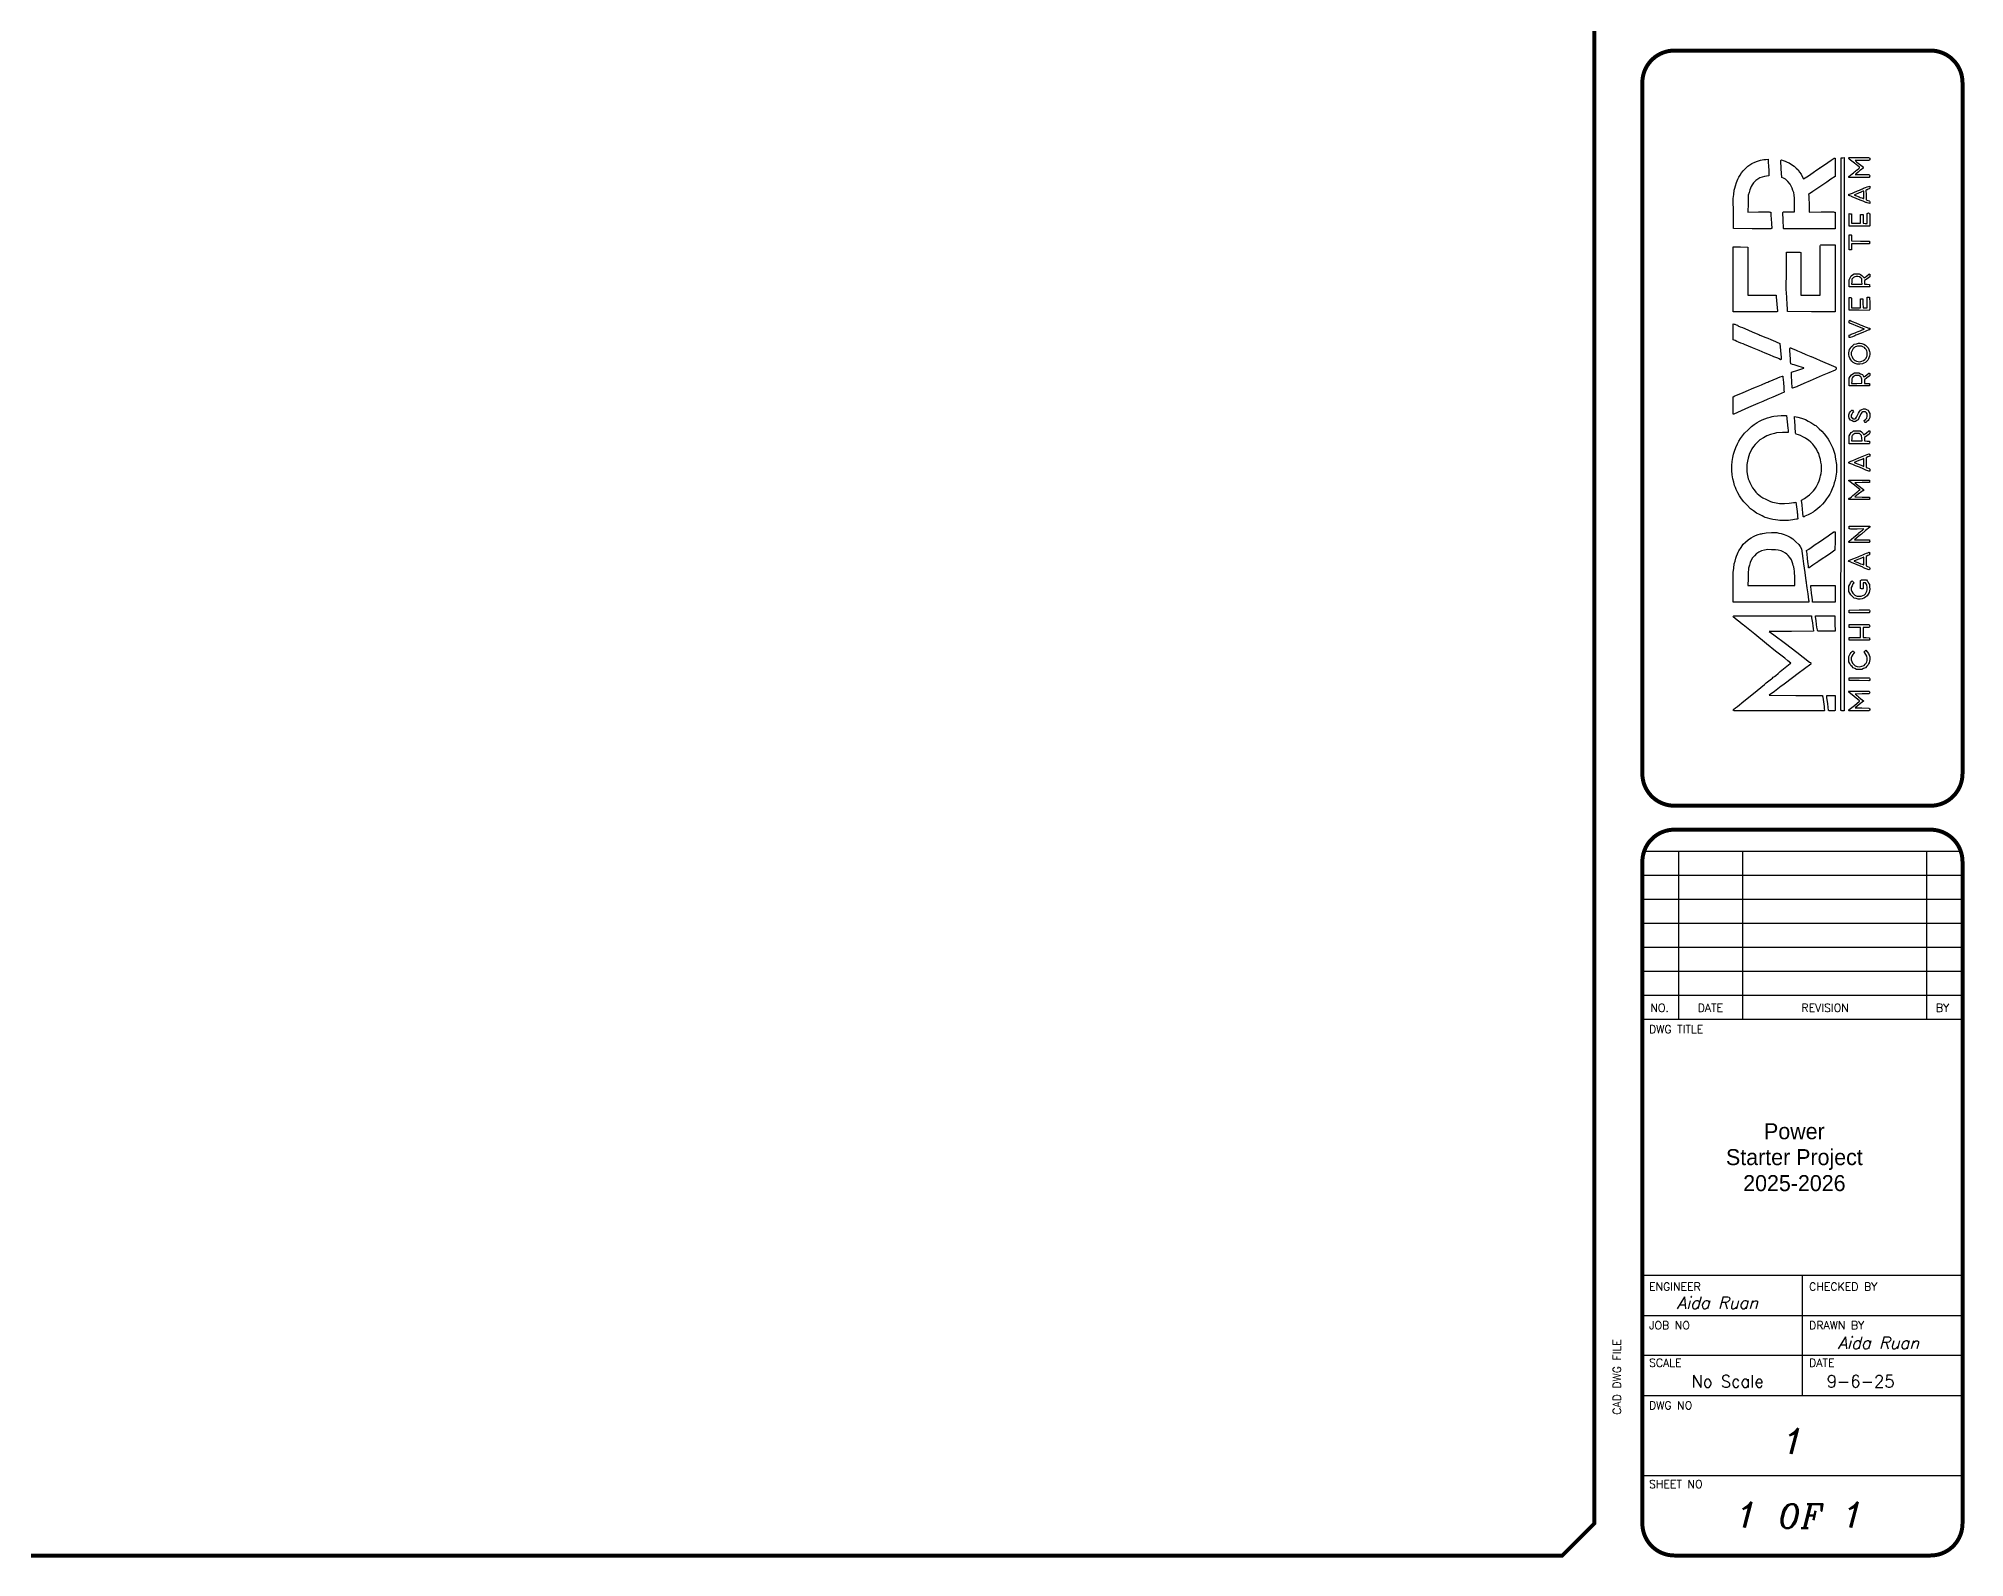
# Model space of a CAD drawing. Header units: inches. Extents: x 0 to 33.5, y 0 to 22.4.
# Drawn here: x 18.44 to 33.48, y 0.02 to 11.88 of the extents above; entities that cross this region are included whole.
import ezdxf
from ezdxf.enums import TextEntityAlignment as Align

# ---------------------------------------------------------------- set-up
doc = ezdxf.new("R2010")
doc.units = ezdxf.units.IN
doc.header["$MEASUREMENT"] = 0
doc.layers.add('TITLE', color=7, linetype='Continuous')
doc.styles.add('ITALIC', font='ITALIC')
doc.styles.add('SIMPLEX', font='SIMPLEX')

# ---------------------------------------------------------------- blocks, each defined once
blk = doc.blocks.new('Copy of mrover_dxf')
at = {"color": 7}
for points in [[(0.356748, 60.283253), (0, 60.639997), (0, 119.061226), (0, 177.482453), (0.616098, 177.993769), (1.232197, 178.505086), (1.696098, 178.172543), (2.16, 177.84), (4.08, 175.468877), (6, 173.097755), (12.638947, 164.908877), (19.277894, 156.72), (26.798947, 147.36178), (34.32, 138.003562), (35.343502, 136.801781), (36.367005, 135.6), (39.183503, 132.15206), (42, 128.704123), (42.870429, 127.592059), (43.740858, 126.48), (45.030429, 124.840483), (46.32, 123.200962), (48.742804, 120.280484), (51.16561, 117.36), (56.370322, 110.88), (61.575034, 104.4), (61.893878, 104.037637), (62.212718, 103.675282), (65.350176, 107.637638), (68.487634, 111.6), (77.963445, 123.36), (87.43926, 135.12), (99.742568, 150.48), (112.045875, 165.84), (112.304902, 166.08), (112.563922, 166.32), (115.40373, 169.92), (118.24353, 173.52), (120.34002, 176.017929), (122.436517, 178.515857), (123.138262, 178.246574), (123.84, 177.977291), (123.84, 127.433688), (123.84, 76.89009), (121.32, 76.576515), (118.8, 76.26294), (114.641617, 75.578685), (110.48325, 74.894437), (107.085427, 74.57865), (103.687605, 74.262847), (103.563803, 102.942345), (103.44, 131.621842), (101.28, 128.632646), (99.12, 125.643451), (87.705862, 110.701723), (76.291718, 95.76), (69.945859, 87.438397), (63.6, 79.116803), (62.825861, 78.129368), (62.051726, 77.141933), (61.52868, 77.46519), (61.005634, 77.788455), (48.64966, 94.214227), (36.293684, 110.64), (33.759746, 114), (31.225808, 117.36), (30.848537, 117.84), (30.471267, 118.32), (25.435634, 125.020924), (20.4, 131.72185), (20.276846, 97.069282), (20.153693, 62.41671), (19.076846, 62.205525), (18, 61.99434), (12, 61.14738), (6, 60.30042), (3.356748, 60.11346), (0.713496, 59.9265)], [(141.6, 129.348014), (141.6, 178.57953), (160.92, 178.544568), (180.24, 178.509606), (185.76, 177.859385), (191.28, 177.209164), (195.12, 176.214907), (198.96, 175.22065), (201.6, 174.214995), (204.24, 173.20934), (206.4, 172.180648), (208.56, 171.151957), (212.743403, 168.33489), (216.926805, 165.517823), (219.83898, 162.4047), (222.751155, 159.291576), (224.018933, 157.285788), (225.286718, 155.28), (226.809743, 152.4), (228.332775, 149.52), (229.389375, 146.328523), (230.445975, 143.137048), (230.66931, 141.768523), (230.892652, 140.4), (231.431835, 138.046507), (231.97101, 135.693014), (231.990435, 128.686507), (232.00986, 121.68), (231.41025, 119.04), (230.81064, 116.4), (229.399725, 112.095609), (227.988817, 107.791214), (225.985755, 104.290312), (223.9827, 100.789417), (220.271527, 97.02807), (216.560362, 93.266722), (213.7764, 91.418835), (210.992445, 89.57094), (204.7362, 88.702808), (198.479955, 87.834667), (194.879955, 87.370267), (191.279955, 86.905867), (180.239955, 85.414942), (169.199955, 83.92401), (167.999955, 83.775952), (166.799955, 83.627903), (163.439955, 83.114715), (160.079955, 82.601542), (152.399955, 81.613673), (144.719955, 80.625795), (143.159955, 80.371148), (141.599955, 80.1165), (141.599955, 129.348015)], [(249.730208, 95.340982), (249.647235, 96.24), (249.13458, 98.64), (248.621917, 101.04), (248.270962, 103.92), (247.92, 106.8), (247.92, 112.32), (247.92, 117.84), (248.267648, 120.72), (248.615303, 123.6), (249.32349, 126.96), (250.031685, 130.32), (250.983525, 133.565456), (251.935358, 136.810913), (252.807682, 138.845456), (253.68, 140.88), (255.537547, 144.48), (257.395095, 148.08), (260.299635, 152.16), (263.204167, 156.24), (267.56208, 160.571544), (271.92, 164.903089), (275.87637, 167.682043), (279.832725, 170.460997), (283.999312, 172.587047), (288.1659, 174.713098), (290.84295, 175.716371), (293.52, 176.719644), (297.84, 177.888071), (302.16, 179.056497), (307.44, 179.764375), (312.72, 180.472253), (316.110518, 180.476127), (319.501035, 180.48), (324.750518, 179.770686), (330, 179.061372), (334.03287, 178.080543), (338.06574, 177.099715), (342.884265, 175.156996), (347.70279, 173.214277), (351.091395, 171.212793), (354.48, 169.211309), (358.08, 166.515078), (361.68, 163.818849), (366, 159.288506), (370.32, 154.758165), (372.766988, 151.179082), (375.213975, 147.6), (376.952797, 144.24), (378.691627, 140.88), (379.94958, 137.52), (381.20754, 134.16), (381.833858, 132.24), (382.460168, 130.32), (382.97403, 127.92), (383.487893, 125.52), (384.01767, 120.96), (384.547455, 116.4), (384.393728, 112.8), (384.24, 109.2), (376.08, 108.392184), (367.92, 107.584368), (365.233755, 107.252644), (362.547503, 106.920916), (362.26173, 114.54046), (361.97595, 122.16), (361.490662, 123.6), (361.005367, 125.04), (359.554207, 129.868756), (358.103047, 134.697515), (355.376497, 139.228757), (352.649947, 143.76), (349.72497, 146.804081), (346.8, 149.848163), (343.920232, 152.018362), (341.040457, 154.188561), (337.920232, 155.734217), (334.8, 157.279874), (331.92, 158.304821), (329.04, 159.329768), (324.96, 160.081918), (320.88, 160.834067), (315.920542, 160.759025), (310.961077, 160.683981), (306.560542, 159.807829), (302.16, 158.931676), (299.607007, 157.93526), (297.054022, 156.938843), (293.756535, 155.278256), (290.459047, 153.617667), (287.669527, 151.353354), (284.88, 149.089042), (283.06953, 147.214459), (281.259067, 145.339877), (279.187297, 142.629938), (277.115527, 139.92), (275.383972, 136.32), (273.652417, 132.72), (272.710987, 130.08), (271.769557, 127.44), (271.267035, 125.04), (270.764512, 122.64), (270.431505, 120.48), (270.098505, 118.32), (270.146205, 112.037904), (270.193905, 105.755813), (270.667822, 102.917903), (271.141732, 100.08), (271.45509, 98.598795), (271.768447, 97.11759), (265.604205, 96.248153), (259.439962, 95.378708), (257.999962, 95.244143), (256.559962, 95.109578), (253.18656, 94.775768), (249.813142, 94.441958), (249.73017, 95.340983)], [(413.13729, 116.23918), (411.405577, 120.24), (408.4635, 126.96), (405.52143, 133.68), (402.72528, 140.16), (399.92913, 146.64), (397.303402, 152.64), (394.677667, 158.64), (390.53883, 168.179449), (386.4, 177.718898), (386.4, 178.139449), (386.4, 178.56), (397.668008, 178.56), (408.936008, 178.56), (409.842735, 176.52), (410.749463, 174.48), (413.25507, 168.48), (415.760685, 162.48), (416.416065, 161.04), (417.071445, 159.6), (419.456145, 153.84), (421.840838, 148.08), (424.532288, 141.6), (427.223745, 135.12), (427.864583, 133.68), (428.505413, 132.24), (429.031223, 131.04), (429.557033, 129.84), (430.80288, 126.72), (432.048728, 123.6), (432.732135, 122.16), (433.41555, 120.72), (434.627775, 117.56234), (435.84, 114.404678), (435.84, 114.185198), (435.84, 113.965714), (435, 113.945314), (434.16, 113.924914), (427.44, 113.349029), (420.72, 112.773139), (417.794498, 112.505755), (414.868995, 112.238366)], [(457.27245, 116.52277), (457.048245, 116.885539), (458.000257, 118.80277), (458.952263, 120.72), (459.904208, 123.12), (460.85616, 125.52), (463.267793, 131.28), (465.679433, 137.04), (467.2833, 140.88), (468.887168, 144.72), (470.639453, 149.04), (472.391738, 153.36), (474.558143, 158.64), (476.724548, 163.92), (477.166485, 164.76023), (477.608423, 165.60046), (478.73754, 168.60023), (479.866658, 171.6), (480.904605, 173.878454), (481.942605, 176.156909), (482.399423, 177.358455), (482.85624, 178.56), (493.244062, 178.56), (503.631937, 178.56), (503.384595, 177.48), (503.137297, 176.4), (502.488622, 174.72), (501.84, 173.04), (501.56616, 172.8), (501.29232, 172.56), (500.028622, 169.44), (498.76488, 166.32), (495.934035, 159.6), (493.103182, 152.88), (491.777085, 149.76), (490.450995, 146.64), (489.792045, 145.2), (489.133057, 143.76), (487.861777, 140.64), (486.590542, 137.52), (484.949857, 133.68), (483.309165, 129.84), (482.840205, 128.64), (482.371297, 127.44), (480.332302, 122.64), (478.29333, 117.84), (469.186665, 117.035491), (460.08, 116.230987), (458.788328, 116.195512), (457.496655, 116.160037), (457.27245, 116.522806)], [(519.680018, 121.280002), (519.36, 121.599998), (519.36, 150.08), (519.36, 178.56), (561.610125, 178.56), (603.860302, 178.56), (603.730125, 169.08), (603.6, 159.6), (572.28, 159.476524), (540.96, 159.353048), (540.96, 141.125668), (540.96, 122.898288), (539.88, 122.689738), (538.8, 122.481182), (529.44, 121.756972), (520.08, 121.032763), (520.040175, 120.996381), (520.00035, 120.959999), (519.680385, 121.28)], [(627.602205, 129.182308), (627.350257, 129.84), (627.475103, 154.08), (627.6, 178.32), (647.28, 178.400175), (666.96, 178.48035), (672.24, 177.837264), (677.52, 177.194178), (680.437155, 176.498984), (683.354302, 175.80379), (687.637155, 174.231848), (691.92, 172.659906), (694.56, 171.209071), (697.2, 169.758235), (700.08, 167.730174), (702.96, 165.702112), (705.858675, 162.651055), (708.757395, 159.6), (710.521155, 156.905079), (712.284915, 154.210158), (713.946817, 150.56339), (715.608675, 146.916622), (716.597138, 142.938311), (717.5856, 138.96), (717.7128, 136.08), (717.84, 133.2), (713.52, 132.89778), (709.2, 132.59556), (702.722737, 132.417782), (696.245422, 132.24), (695.887297, 135.12), (695.52912, 138), (694.600177, 140.967392), (693.671235, 143.934784), (691.97784, 146.581991), (690.2844, 149.229198), (688.702222, 150.762021), (687.12, 152.294844), (684.72, 153.832439), (682.32, 155.370035), (680.16, 156.172923), (678, 156.975812), (674.64, 157.970184), (671.28, 158.964556), (660.24, 159.216445), (649.2, 159.468334), (649.341795, 145.614167), (649.483582, 131.76), (649.22832, 130.742424), (648.973057, 129.724843), (644.766525, 129.431266), (640.56, 129.137688), (634.207057, 128.831155), (627.85416, 128.524622)], [(184.699725, 99.386047), (187.44, 99.85221), (189.36, 100.38231), (191.28, 100.912417), (193.92, 101.894115), (196.56, 102.875805), (199.523685, 104.956238), (202.48737, 107.036674), (203.984077, 108.838339), (205.480792, 110.64), (206.89338, 113.52), (208.305967, 116.4), (209.068035, 120), (209.830095, 123.6), (209.85537, 128.64), (209.880645, 133.68), (209.048497, 137.76), (208.216357, 141.84), (207.370725, 143.52), (206.525092, 145.2), (205.72515, 146.724406), (204.9252, 148.248813), (202.018845, 150.939583), (199.112497, 153.630352), (196.22514, 155.087885), (193.337783, 156.545417), (189.668895, 157.530023), (186, 158.514628), (183.6, 158.902273), (181.2, 159.289917), (172.2, 159.324957), (163.2, 159.359997), (163.2, 128.806197), (163.2, 98.252404), (172.579725, 98.586139), (181.95945, 98.919882)], [(444.134715, 45.21549), (443.631195, 45.84), (440.027325, 54.24), (436.423462, 62.64), (432.96, 70.56), (429.496538, 78.48), (425.892675, 86.88), (422.288805, 95.28), (421.935502, 95.76), (421.582207, 96.24), (420.700207, 98.749102), (419.818192, 101.258197), (420.045442, 101.48544), (420.272685, 101.712682), (428.176343, 102.21411), (436.08, 102.715537), (438.490485, 102.717788), (440.900978, 102.720037), (443.530485, 94.609387), (446.16, 86.498738), (446.24634, 86.575733), (446.332688, 86.652727), (448.26282, 92.88639), (450.192953, 99.120037), (450.976373, 101.348393), (451.759793, 103.576748), (454.7199, 103.853498), (457.68, 104.13024), (463.44, 104.412608), (469.2, 104.694968), (470.4, 104.906655), (471.6, 105.118335), (472.289138, 104.675775), (472.978275, 104.233208), (472.459245, 103.59663), (471.94023, 102.960038), (470.668635, 99.840038), (469.397033, 96.720038), (468.964725, 95.760038), (468.532418, 94.800038), (467.601405, 92.640038), (466.670385, 90.480038), (463.975193, 84.116243), (461.28, 77.75244), (461.28, 77.54973), (461.28, 77.34702), (459.893378, 74.313533), (458.506755, 71.280038), (456.024765, 65.280038), (453.542783, 59.280038), (453.11025, 58.320038), (452.67771, 57.360038), (450.035663, 51.120037), (447.3936, 44.880038), (446.01591, 44.735528), (444.638235, 44.591018), (444.134715, 45.215528)], [(519.476497, 76.92), (519.6, 107.76), (523.92, 108.044554), (528.24, 108.329108), (538.56, 108.906778), (548.88, 109.484448), (572.88, 109.342224), (596.88, 109.2), (597.016897, 101.04), (597.153795, 92.88), (596.887725, 91.8), (596.621715, 90.72), (568.790835, 90.72), (540.96, 90.72), (540.96, 78), (540.96, 65.28), (573.080737, 65.28), (605.201475, 65.28), (605.960737, 64.988648), (606.72, 64.697288), (606.72, 55.388647), (606.72, 46.08), (563.036497, 46.08), (519.352943, 46.08)], [(627.36, 79.411672), (627.36, 112.743346), (627.848782, 113.045428), (628.337565, 113.347512), (638.528783, 113.709), (648.72, 114.070488), (649.084515, 113.555242), (649.449023, 113.04), (649.401998, 105.84), (649.354973, 98.64), (658.397505, 98.750287), (667.440075, 98.860582), (670.958715, 99.388995), (674.47731, 99.917407), (677.438715, 100.886317), (680.400075, 101.855227), (683.040075, 103.118887), (685.680075, 104.382548), (688.817025, 107.511274), (691.953968, 110.64), (693.088928, 113.072789), (694.223888, 115.505578), (705.225825, 116.134978), (716.22771, 116.764378), (716.655533, 116.336549), (717.083355, 115.90872), (716.287185, 113.51436), (715.491008, 111.12), (714.298785, 108.48), (713.106555, 105.84), (711.063968, 102.632385), (709.021328, 99.42477), (706.470705, 96.820605), (703.920075, 94.216448), (701.280075, 92.276062), (698.640075, 90.33567), (695.45811, 88.65978), (692.276145, 86.983875), (696.510225, 80.811937), (700.74435, 74.64), (703.996208, 69.84), (707.248065, 65.04), (707.504093, 64.8), (707.760075, 64.56), (710.825265, 60), (713.890448, 55.44), (716.705265, 51.281032), (719.520075, 47.122057), (719.520075, 46.601032), (719.520075, 46.08), (707.55435, 46.08), (695.588573, 46.08), (691.871835, 51.48), (688.15515, 56.88), (683.746305, 63.36), (679.337453, 69.84), (675.741585, 75.12), (672.145665, 80.4), (670.032892, 80.273467), (667.920075, 80.146935), (658.560075, 79.87206), (649.200075, 79.597192), (649.337505, 63.918592), (649.474875, 48.24), (649.208332, 47.16), (648.94179, 46.08), (638.15088, 46.08), (627.360045, 46.08), (627.360045, 79.411672)], [(141.6, 60.67287), (141.6, 75.26574), (144.6, 75.583357), (147.6, 75.900982), (153.12, 76.582207), (158.64, 77.263432), (160.92, 77.4783), (163.2, 77.693175), (163.2, 61.886587), (163.2, 46.08), (152.4, 46.08), (141.6, 46.08)], [(205.287847, 51.749115), (201.535687, 57.36), (197.794755, 62.814188), (194.053822, 68.268368), (193.506525, 69.054188), (192.959235, 69.84), (189.599617, 74.81958), (186.24, 79.799168), (186.24, 80.158515), (186.24, 80.517863), (188.76, 80.81478), (191.28, 81.111698), (198, 81.810053), (204.72, 82.508408), (206.661915, 82.819868), (208.603837, 83.131328), (210.692685, 80.08566), (212.781525, 77.04), (216.409537, 71.76), (220.03755, 66.48), (224.003745, 60.72), (227.96994, 54.96), (230.26497, 51.6), (232.56, 48.24), (232.92, 48.080003), (233.28, 47.919998), (233.28, 47.000003), (233.28, 46.08), (221.16, 46.1091), (209.04, 46.1382), (205.287847, 51.749078)], [(305.52, 45.188415), (300.24, 46.09119), (296.689957, 47.06334), (293.139915, 48.03549), (289.009957, 49.738567), (284.88, 51.441645), (282.24, 52.92009), (279.6, 54.398527), (275.80791, 57.043125), (272.01582, 59.68773), (268.94751, 62.557987), (265.879192, 65.428245), (262.899592, 69.07827), (259.92, 72.728295), (259.344863, 73.684147), (258.769725, 74.64), (256.901783, 77.76), (255.033848, 80.88), (254.19414, 83.04), (253.35444, 85.2), (252.90894, 85.73916), (252.463433, 86.27832), (252.738592, 86.995365), (253.013752, 87.712417), (257.666872, 88.0395), (262.32, 88.366582), (268.065667, 89.063295), (273.811335, 89.76), (274.117222, 89.76), (274.423102, 89.76), (276.636127, 86.01231), (278.849152, 82.26462), (281.33847, 79.41231), (283.827787, 76.56), (285.07389, 75.44133), (286.32, 74.322653), (288.72, 72.505973), (291.12, 70.689293), (293.76, 69.278093), (296.4, 67.866893), (299.28, 66.865733), (302.16, 65.864573), (304.08, 65.329883), (306, 64.795193), (309.12, 64.321223), (312.24, 63.847253), (316.228057, 63.843503), (320.216107, 63.839753), (323.668057, 64.363868), (327.12, 64.88799), (330.96, 66.108788), (334.8, 67.329593), (337.68, 68.76144), (340.56, 70.19328), (343.769272, 72.55917), (346.978552, 74.925068), (349.632787, 77.791958), (352.287022, 80.658855), (353.666737, 82.6893), (355.04646, 84.719753), (356.743072, 87.839753), (358.439677, 90.959753), (359.318887, 93.755873), (360.19809, 96.551985), (360.939045, 96.939983), (361.68, 97.327973), (369.84, 97.885883), (378, 98.443793), (380.585565, 98.735565), (383.171137, 99.027338), (382.831177, 96.673545), (382.491217, 94.319753), (380.80176, 89.519753), (379.112302, 84.719753), (377.27085, 81.094335), (375.429397, 77.468918), (373.72974, 74.854335), (372.03009, 72.239753), (371.29533, 71.279753), (370.56057, 70.319753), (367.320285, 66.686648), (364.08, 63.053543), (360.46695, 60.067455), (356.853907, 57.081368), (353.74695, 55.104293), (350.64, 53.12721), (346.32, 51.074003), (342, 49.020803), (338.16, 47.768325), (334.32, 46.515855), (327.6, 45.372173), (320.88, 44.228483), (315.84, 44.256908), (310.8, 44.285408), (305.52, 45.188183)], [(0.291355, 46.839262), (0, 47.59851), (0.00735, 50.559262), (0.0147, 53.52), (0.36735, 54.043177), (0.72, 54.566355), (9.12, 55.667872), (17.52, 56.769383), (18.72, 56.824658), (19.92, 56.879932), (20.04, 56.519933), (20.16, 56.159933), (20.16, 51.119933), (20.16, 46.079933), (10.371355, 46.079933), (0.582709, 46.079933)], [(103.68, 57.31791), (103.68, 68.575305), (104.52, 68.836958), (105.36, 69.09861), (108.96, 69.622178), (112.56, 70.145738), (117.6, 70.828883), (122.64, 71.512028), (123.247965, 71.515778), (123.855938, 71.519528), (123.727965, 58.919528), (123.6, 46.319528), (113.64, 46.189785), (103.68, 46.06005), (103.68, 57.317438)], [(0.32, 34.400002), (0, 34.719998), (0.00735, 35.960003), (0.0147, 37.2), (0.395876, 37.800315), (0.777051, 38.400637), (360.26853, 38.280315), (719.76, 38.16), (719.9076, 36.12), (720.0552, 34.08), (360.347595, 34.08), (0.64, 34.08)], [(0.576, 1.536), (0, 2.112), (0, 14.947672), (0, 27.783345), (0.382918, 28.02), (0.765836, 28.256655), (1.278965, 27.928327), (1.792094, 27.6), (7.190925, 20.88), (12.589755, 14.16), (12.966503, 14.16), (13.343252, 14.16), (18.968267, 21.12), (24.593282, 28.08), (25.256641, 28.23519), (25.92, 28.390395), (25.92, 14.947537), (25.92, 1.504695), (24.96, 1.2), (24, 0.895305), (23.04, 1.2), (22.08, 1.504695), (22.064737, 10.712347), (22.049475, 19.92), (21.355722, 19.003275), (20.661969, 18.08655), (19.547293, 16.83552), (18.432617, 15.584483), (15.892496, 12.352245), (13.35237, 9.12), (12.958046, 9.12), (12.563723, 9.12), (8.321862, 14.472412), (4.08, 19.824825), (3.948846, 11.02815), (3.817692, 2.23149), (3.290073, 1.595737), (2.762453, 0.96), (1.957227, 0.96), (1.152, 0.96)], [(39.576746, 1.567575), (39.343621, 2.175083), (39.471811, 14.887575), (39.6, 27.6), (41.4, 27.74898), (43.2, 27.897953), (43.2, 14.720325), (43.2, 1.542712), (42.440742, 1.251353), (41.681484, 0.96), (40.745677, 0.96), (39.80987, 0.96), (39.576746, 1.567515)], [(64.709818, 1.21929), (62.64, 1.779015), (61.308264, 2.32209), (59.976528, 2.865165), (58.134316, 4.744582), (56.292106, 6.624007), (55.146052, 8.952007), (54, 11.28), (54.018765, 14.64), (54.03753, 18), (55.150496, 20.16), (56.263468, 22.32), (57.771724, 23.922862), (59.27998, 25.525717), (61.653714, 26.738445), (64.027454, 27.951172), (67.413714, 27.963397), (70.79998, 27.975622), (72.51489, 27.247845), (74.229796, 26.52006), (75.99489, 24.970282), (77.759977, 23.42052), (77.759977, 22.739947), (77.759977, 22.059382), (76.551173, 21.50862), (75.342367, 20.957842), (74.333586, 22.040647), (73.324804, 23.123452), (71.182597, 24.041707), (69.040391, 24.959962), (67.725696, 24.959962), (66.411, 24.959962), (64.187294, 24.202267), (61.963589, 23.44458), (60.307133, 21.611085), (58.650682, 19.77759), (58.051277, 17.099175), (57.451872, 14.42076), (58.298194, 11.294197), (59.144516, 8.167635), (60.731078, 6.774615), (62.317646, 5.381587), (64.089682, 4.79676), (65.861716, 4.21194), (68.647445, 4.413442), (71.433172, 4.614945), (73.467086, 6.027457), (75.501, 7.439962), (76.143817, 7.913302), (76.78665, 8.386642), (77.87331, 7.28616), (78.959985, 6.185685), (76.799985, 4.307332), (74.639986, 2.42898), (72.432268, 1.679902), (70.224547, 0.930832), (68.502082, 0.79518), (66.779616, 0.659527), (64.709803, 1.219252)], [(92.502038, 1.258005), (92.16, 1.600035), (92.16, 14.720002), (92.16, 27.84), (93.84, 27.84), (95.52, 27.84), (95.543325, 27.24), (95.56665, 26.64), (95.521275, 19.8), (95.4759, 12.96), (101.977957, 12.96), (108.480007, 12.96), (108.480007, 20.4), (108.480007, 27.84), (110.400007, 27.84), (112.320007, 27.84), (112.320007, 14.672347), (112.320007, 1.504695), (111.360007, 1.2), (110.400007, 0.895305), (109.440007, 1.2), (108.480007, 1.504695), (108.480007, 5.552347), (108.480007, 9.6), (102.018697, 9.6), (95.557387, 9.6), (95.418697, 5.4), (95.280007, 1.2), (94.062052, 1.057965), (92.844082, 0.91593), (92.502052, 1.257968)], [(128.28, 1.277955), (127.68, 1.520062), (127.68, 14.709037), (127.68, 27.898005), (129.48, 27.749032), (131.28, 27.60006), (131.408003, 14.67333), (131.536005, 1.746607), (130.928002, 1.36068), (130.32, 0.97476), (129.6, 1.005285), (128.88, 1.03581), (128.28, 1.277917)], [(156.356932, 1.19349), (154.252177, 1.727917), (151.964933, 3.068325), (149.677695, 4.40874), (148.158848, 6.557917), (146.64, 8.707087), (146.049262, 10.953562), (145.458517, 13.200037), (145.449293, 14.566155), (145.440067, 15.932287), (146.188095, 18.505425), (146.93613, 21.078562), (149.009992, 23.385195), (151.083855, 25.691827), (153.34518, 26.821192), (155.606505, 27.950557), (159.04329, 27.971857), (162.480067, 27.993157), (164.640067, 26.985307), (166.800067, 25.977465), (167.97585, 24.954255), (169.151625, 23.931037), (168.663772, 23.157615), (168.175905, 22.3842), (167.339872, 21.872122), (166.50384, 21.360037), (165.891495, 22.182997), (165.27915, 23.005965), (162.999817, 23.982997), (160.720477, 24.960037), (159.120067, 24.960037), (157.519657, 24.960037), (155.308065, 24.012037), (153.096465, 23.064037), (151.866667, 21.73707), (150.63687, 20.410087), (149.958465, 18.786442), (149.280067, 17.162797), (149.280067, 14.621212), (149.280067, 12.079627), (150.184777, 9.96903), (151.08948, 7.858425), (152.572582, 6.610477), (154.055677, 5.362537), (155.815785, 4.781655), (157.575885, 4.200765), (160.852755, 4.43523), (164.129617, 4.66968), (165.344842, 5.465925), (166.560067, 6.262177), (166.560067, 7.931107), (166.560067, 9.600037), (162.988395, 9.600037), (159.416722, 9.600037), (159.1032, 10.107322), (158.789685, 10.6146), (159.084022, 11.787322), (159.378352, 12.960037), (164.597857, 12.960037), (169.817355, 12.960037), (170.108707, 12.200782), (170.400067, 11.441527), (170.400067, 8.37948), (170.400067, 5.31744), (169.320067, 4.296937), (168.240067, 3.276442), (166.417417, 2.336932), (164.594775, 1.397422), (161.528265, 1.028257), (158.461762, 0.659077), (156.357, 1.193497)], [(184.071382, 1.454003), (183.76611, 1.947945), (185.092643, 5.414003), (186.419183, 8.88006), (186.758377, 9.36006), (187.097572, 9.84006), (190.07529, 17.28006), (193.053007, 24.72006), (193.82595, 26.536102), (194.598907, 28.352137), (195.253485, 28.216102), (195.90807, 28.08006), (197.802067, 23.055022), (199.696057, 18.029985), (200.576175, 16.095022), (201.456293, 14.16006), (202.332165, 12.00006), (203.208045, 9.84006), (204.238988, 7.44006), (205.26993, 5.04006), (205.904258, 3.453352), (206.538593, 1.866645), (206.044658, 1.372717), (205.550723, 0.878782), (204.415365, 1.039417), (203.28, 1.200067), (202.190738, 3.480067), (201.10149, 5.760067), (194.983973, 5.760067), (188.866463, 5.760067), (187.98384, 3.720067), (187.10121, 1.680067), (186.550605, 1.327417), (186, 0.974767), (185.188328, 0.967267), (184.376655, 0.959767), (184.071383, 1.45371)], [(219.702037, 1.25802), (219.36, 1.600057), (219.36, 14.691727), (219.36, 27.783405), (219.74292, 28.02006), (220.125833, 28.256715), (220.61844, 27.928387), (221.11104, 27.60006), (226.093327, 21.60006), (231.075622, 15.60006), (231.337807, 15.36006), (231.6, 15.12006), (233.52, 12.782408), (235.44, 10.444755), (236.16, 9.543817), (236.88, 8.642888), (236.719642, 17.087992), (236.559277, 25.53309), (236.848785, 26.686575), (237.138285, 27.84006), (238.809142, 27.84006), (240.48, 27.84006), (240.48, 14.40006), (240.48, 0.96006), (239.825062, 0.96006), (239.170132, 0.96006), (234.665062, 6.30846), (230.16, 11.65686), (228.970245, 13.14846), (227.780497, 14.64006), (225.260167, 17.634825), (222.739845, 20.629598), (222.609922, 10.914825), (222.48, 1.200067), (221.262037, 1.058032), (220.044075, 0.915998), (219.702037, 1.258035)], [(275.382037, 1.25802), (275.04, 1.600065), (275.04, 14.960003), (275.04, 28.32), (275.727652, 28.32), (276.415305, 28.32), (276.690412, 27.48), (276.96552, 26.64), (278.76276, 24.697342), (280.56, 22.754685), (281.984872, 20.857342), (283.409752, 18.96), (284.518253, 17.76), (285.626753, 16.56), (286.658767, 15.06405), (287.690782, 13.5681), (293.65557, 20.94405), (299.62035, 28.32), (300.057653, 28.32), (300.494955, 28.32), (300.36747, 14.76), (300.24, 1.2), (298.8, 1.2), (297.36, 1.2), (297.12, 10.697655), (296.88, 20.195303), (292.56216, 14.657655), (288.24432, 9.12), (287.40216, 9.12), (286.56, 9.12), (286.56, 9.63429), (286.56, 10.148573), (285.96, 10.752023), (285.36, 11.355473), (282, 15.767543), (278.64, 20.179605), (278.4, 10.689802), (278.16, 1.2), (276.942037, 1.057965), (275.724075, 0.91593), (275.382037, 1.257967)], [(312, 1.613977), (312, 2.267962), (313.484827, 5.813977), (314.969655, 9.36), (317.038897, 14.4), (319.10814, 19.44), (320.539552, 23.04), (321.970965, 26.64), (322.250422, 27.48), (322.529872, 28.32), (323.176605, 28.32), (323.823345, 28.32), (324.93753, 25.56), (326.051715, 22.8), (327.64194, 18.96), (329.232157, 15.12), (331.915605, 8.67705), (334.599045, 2.2341), (334.35459, 1.59705), (334.110127, 0.96), (332.864475, 0.96), (331.618815, 0.96), (330.569407, 3.34869), (329.52, 5.737372), (323.23683, 5.748697), (316.95366, 5.760022), (316.29696, 3.720022), (315.64026, 1.680022), (315.14013, 1.327372), (314.64, 0.974722), (313.32, 0.967222), (312, 0.959722)], [(348.111998, 1.348927), (347.503995, 1.746547), (347.631998, 14.67327), (347.76, 27.6), (352.8, 27.6), (357.84, 27.6), (360, 26.326912), (362.16, 25.053817), (363.36, 23.446912), (364.56, 21.84), (364.56, 17.686042), (364.56, 13.532085), (363.082163, 11.686042), (361.604325, 9.84), (360.562163, 9.36618), (359.52, 8.892352), (359.52, 8.58267), (359.52, 8.272995), (361.910468, 5.216497), (364.300928, 2.16), (364.310453, 1.56), (364.319978, 0.96), (363.088425, 0.96), (361.856873, 0.96), (361.048425, 1.402942), (360.239978, 1.845892), (358.079978, 4.75281), (355.919978, 7.659727), (353.661915, 7.669852), (351.403845, 7.679977), (351.261915, 4.439977), (351.119978, 1.199977), (349.919978, 1.075635), (348.719978, 0.951292), (348.111983, 1.348912)], [(382.044427, 0.981412), (380.873783, 1.294492), (379.341705, 2.086755), (377.809627, 2.879025), (376.58481, 4.484835), (375.36, 6.090652), (375.36, 6.564232), (375.36, 7.037812), (376.559325, 7.679677), (377.758657, 8.321535), (379.352535, 6.47769), (380.946405, 4.633852), (383.79321, 4.430047), (386.64, 4.22625), (387.96, 5.267985), (389.28, 6.309712), (389.28, 8.198047), (389.28, 10.086382), (388.2, 11.022607), (387.12, 11.958832), (383.04, 14.049615), (378.96, 16.140397), (377.866185, 17.761702), (376.77237, 19.383007), (376.470795, 20.584552), (376.169235, 21.78609), (377.324617, 23.939047), (378.48, 26.092012), (379.68, 26.961637), (380.88, 27.83127), (383.013847, 28.017967), (385.147695, 28.204665), (386.613847, 27.717982), (388.08, 27.231292), (389.64, 25.761502), (391.2, 24.29172), (391.2, 23.742922), (391.2, 23.194132), (389.914995, 22.608645), (388.62999, 22.023157), (388.211137, 22.771605), (387.792285, 23.520052), (386.399977, 24.240045), (385.00767, 24.960037), (383.634345, 24.960037), (382.26102, 24.960037), (381.21051, 23.981332), (380.16, 23.002635), (380.16, 21.581332), (380.16, 20.160037), (381.168982, 19.151055), (382.177957, 18.14208), (384.888982, 16.914735), (387.6, 15.687397), (389.580817, 14.341372), (391.561635, 12.995355), (392.340817, 11.04798), (393.12, 9.100612), (393.109425, 8.030317), (393.09885, 6.960037), (392.20383, 4.98921), (391.308802, 3.018382), (389.197882, 1.9965), (387.086962, 0.974625), (385.15098, 0.821475), (383.214997, 0.668332), (382.04436, 0.981412)], [(423.471997, 1.350525), (422.863995, 1.746547), (422.991998, 14.67327), (423.12, 27.6), (428.16081, 27.6), (433.20162, 27.6), (435.38613, 26.217457), (437.570633, 24.834922), (438.687623, 22.894103), (439.804613, 20.95329), (439.930943, 18.036645), (440.057265, 15.12), (438.825788, 12.827947), (437.59431, 10.535895), (435.972165, 9.533355), (434.35002, 8.530815), (435.003465, 7.745407), (435.65691, 6.96), (437.703735, 4.45125), (439.75056, 1.9425), (439.446953, 1.45125), (439.143345, 0.96), (437.851673, 0.9675), (436.56, 0.975), (436.057605, 1.32765), (435.555218, 1.6803), (433.269555, 4.6803), (430.983893, 7.6803), (428.633873, 7.6803), (426.28386, 7.6803), (426.14193, 4.4403), (426, 1.2003), (425.04, 1.077547), (424.08, 0.954802), (423.471998, 1.350825)], [(461.861047, 1.260292), (459.340942, 1.90524), (458.001292, 2.598), (456.66165, 3.29076), (455.088457, 4.885395), (453.51528, 6.480037), (452.521755, 8.400037), (451.528237, 10.320037), (451.30443, 13.746517), (451.080622, 17.172997), (452.273445, 19.778475), (453.466275, 22.383952), (455.184367, 24.052545), (456.90246, 25.721137), (458.97123, 26.750122), (461.04, 27.779107), (463.62225, 27.982732), (466.204485, 28.186357), (468.18225, 27.69261), (470.16, 27.198862), (471.889837, 26.117715), (473.619682, 25.036567), (475.3563, 23.007727), (477.09291, 20.97888), (477.859822, 18.340815), (478.626727, 15.70275), (478.418767, 13.491398), (478.210807, 11.280038), (477.142312, 8.797268), (476.073817, 6.314505), (474.316912, 4.70058), (472.56, 3.086648), (470.16, 2.070795), (467.76, 1.054935), (466.07058, 0.83514), (464.381152, 0.615353)], [(496.44, 0.830745), (495.84, 1.04004), (495.84, 1.576582), (495.84, 2.113132), (492.672525, 9.816585), (489.505103, 17.520037), (488.860605, 18.960037), (488.21616, 20.400037), (486.98808, 23.482792), (485.76, 26.565547), (485.76, 27.202792), (485.76, 27.840037), (487.36296, 27.840037), (488.96592, 27.840037), (489.571058, 26.520037), (490.17624, 25.200037), (491.122275, 22.560037), (492.068303, 19.920037), (492.487965, 18.960037), (492.907583, 18.000037), (493.876365, 15.78465), (494.845103, 13.569262), (495.869423, 10.83153), (496.893743, 8.093797), (497.016, 8.246917), (497.138258, 8.400037), (500.38776, 16.560037), (503.637315, 24.720037), (504.353378, 26.280037), (505.069395, 27.840037), (506.426355, 27.840037), (507.78336, 27.840037), (508.059645, 27.393), (508.335885, 26.94597), (507.62376, 25.353), (506.911583, 23.760037), (504.95184, 18.960037), (502.992045, 14.160037), (502.58496, 13.200037), (502.177875, 12.240037), (501.449325, 10.560037), (500.720738, 8.880037), (499.4004, 5.5677), (498.080018, 2.25537), (498.080018, 1.628355), (498.080018, 1.001347), (497.559983, 0.811395), (497.04, 0.62145)], [(521.871982, 1.350555), (521.264018, 1.746547), (521.391983, 14.67327), (521.52, 27.6), (529.8, 27.731332), (538.08, 27.862672), (538.08, 26.462685), (538.08, 25.062712), (537.320737, 24.771352), (536.561475, 24.48), (530.600738, 24.48), (524.64, 24.48), (524.64, 18.734775), (524.64, 12.98955), (530.52, 12.854775), (536.4, 12.72), (536.4, 11.28), (536.4, 9.84), (530.52, 9.705225), (524.64, 9.57045), (524.64, 6.945225), (524.64, 4.32), (531.6, 4.32), (538.56, 4.32), (538.56, 2.68125), (538.56, 1.042485), (530.52, 0.998535), (522.48, 0.954585), (521.871982, 1.350577)], [(552, 14.369587), (552, 27.84), (556.473937, 27.84), (560.947875, 27.84), (563.513422, 26.52), (566.079022, 25.2), (567.508515, 23.18319), (568.937955, 21.166388), (568.96818, 17.88015), (568.998405, 14.593913), (567.90357, 12.822413), (566.80869, 11.050913), (565.162867, 9.69429), (563.517045, 8.33766), (565.451685, 5.72883), (567.386272, 3.12), (568.141365, 2.551935), (568.896405, 1.98387), (568.579988, 1.471935), (568.263615, 0.96), (566.636227, 0.96), (565.008832, 0.96), (562.464547, 4.29357), (559.920255, 7.627125), (557.662192, 7.6536), (555.40413, 7.680075), (555.262192, 4.440075), (555.120255, 1.200075), (553.560255, 1.049663), (552.000255, 0.89925), (552.000255, 14.369663)], [(608.26272, 1.354672), (607.64544, 1.758023), (607.78272, 13.10193), (607.92, 24.445838), (604.08, 24.582923), (600.24, 24.72), (600.089565, 26.28), (599.939183, 27.84), (609.809565, 27.84), (619.68, 27.84), (619.68, 26.451353), (619.68, 25.062713), (618.920738, 24.771353), (618.161475, 24.48), (614.84928, 24.48), (611.537085, 24.48), (611.408543, 12.84), (611.28, 1.2), (610.08, 1.075657), (608.88, 0.951315)], [(631.040017, 1.279972), (630.72, 1.599967), (630.72, 14.720002), (630.72, 27.84), (638.910435, 27.84), (647.100818, 27.84), (646.950435, 26.28), (646.8, 24.72), (640.68, 24.58566), (634.56, 24.45132), (634.56, 18.720892), (634.56, 12.990465), (640.2, 12.855232), (645.84, 12.72), (645.990435, 11.16), (646.140818, 9.6), (640.394835, 9.6), (634.648845, 9.6), (634.4844, 6.959347), (634.32, 4.318687), (640.887645, 4.319167), (647.455298, 4.319647), (647.767298, 3.336615), (648.079298, 2.353582), (647.500898, 1.656615), (646.922445, 0.959647), (639.141218, 0.959647), (631.359983, 0.959647), (631.040018, 1.27965)], [(660.699405, 2.699062), (661.025663, 4.438155), (661.433378, 5.219063), (661.841138, 5.99997), (663.299955, 9.59997), (664.758765, 13.19997), (666.955155, 18.47997), (669.151583, 23.75997), (669.554738, 24.49572), (669.957938, 25.231485), (670.297103, 26.77572), (670.636275, 28.31997), (671.55816, 28.31997), (672.48, 28.31997), (672.48, 27.71997), (672.48, 27.11997), (673.934063, 23.51997), (675.388178, 19.91997), (676.054995, 18.47997), (676.721805, 17.03997), (677.756685, 14.39997), (678.791565, 11.75997), (679.434765, 10.31997), (680.078018, 8.87997), (681.059475, 6.579397), (682.040925, 4.278832), (682.352205, 2.619397), (682.663538, 0.95997), (681.530115, 0.96747), (680.396685, 0.97497), (679.91592, 1.32762), (679.435155, 1.68027), (678.879458, 2.88027), (678.32376, 4.08027), (678.04992, 4.934272), (677.77608, 5.788267), (671.47224, 5.654272), (665.168445, 5.52027), (664.416285, 3.60027), (663.664177, 1.68027), (663.150435, 1.32762), (662.636685, 0.97497), (661.503263, 0.96747), (660.36984, 0.95997), (660.696098, 2.699062)], [(694.68, 1.277865), (694.08, 1.519973), (694.08, 14.919997), (694.08, 28.32), (694.70136, 28.32), (695.32272, 28.32), (697.066125, 26.04), (698.809538, 23.76), (700.164765, 22.218315), (701.52, 20.676623), (702.557805, 19.338315), (703.595565, 18), (705.12072, 16.08), (706.645823, 14.16), (707.06208, 14.16), (707.478383, 14.16), (712.843485, 20.88), (718.208543, 27.6), (718.721378, 27.928327), (719.23416, 28.256655), (719.617102, 28.02), (720, 27.783345), (720, 15.130928), (720, 2.47851), (719.70864, 1.719263), (719.41728, 0.96), (718.36464, 0.96), (717.312, 0.96), (716.736, 1.536), (716.16, 2.112), (716.1525, 11.016), (716.145, 19.92), (714.4998, 18), (712.8546, 16.08), (710.306955, 12.618353), (707.759303, 9.156698), (707.062058, 9.260543), (706.364805, 9.364388), (704.728635, 11.52219), (703.092458, 13.68), (701.10828, 16.029045), (699.124155, 18.37809), (698.537018, 19.149045), (697.949835, 19.92), (697.93446, 10.731353), (697.919085, 1.542713), (697.159815, 1.251353), (696.400553, 0.96), (695.839815, 0.99795), (695.279085, 1.035825), (694.679085, 1.277933)], [(199.998607, 9.00006), (199.780552, 9.36006), (197.514982, 15.12006), (195.249405, 20.88006), (195.134002, 21.010755), (195.018592, 21.141458), (194.159062, 18.850755), (193.299525, 16.56006), (192.422422, 14.64006), (191.545312, 12.72006), (190.833952, 10.68006), (190.122585, 8.64006), (195.16962, 8.64006), (200.216655, 8.64006)], [(327.288675, 11.16), (326.271353, 13.68), (324.864728, 17.270955), (323.458103, 20.861902), (323.31813, 21.001875), (323.17815, 21.141847), (321.47526, 16.69092), (319.77237, 12.24), (318.999743, 10.44), (318.227115, 8.64), (323.266553, 8.64), (328.30599, 8.64)], [(359.64, 12.947017), (360.96, 14.415142), (360.96, 17.31141), (360.96, 20.20767), (360.235035, 21.609607), (359.510063, 23.011537), (358.55238, 23.52408), (357.594698, 24.036615), (354.477345, 24.32772), (351.36, 24.618817), (351.36, 17.681152), (351.36, 10.743487), (354.84, 11.11119), (358.32, 11.478892)], [(433.183537, 11.722185), (434.816235, 12.40437), (435.568117, 13.85835), (436.32, 15.31233), (436.32, 17.713582), (436.32, 20.114827), (435.799103, 21.25809), (435.278198, 22.401337), (433.823978, 23.260365), (432.369758, 24.119392), (429.283883, 24.367102), (426.198008, 24.614805), (426.266408, 17.827402), (426.334808, 11.04), (428.942835, 11.04), (431.550862, 11.04)], [(468.528375, 4.86534), (470.16, 5.410657), (471.540525, 6.66534), (472.921057, 7.920037), (473.809987, 9.840037), (474.698917, 11.760037), (474.709492, 14.208412), (474.720067, 16.65678), (474.15735, 18.288412), (473.594632, 19.920037), (472.618163, 21.252105), (471.641692, 22.584165), (469.130603, 23.772105), (466.61952, 24.960037), (464.949585, 24.960037), (463.279657, 24.960037), (460.959862, 23.965725), (458.640067, 22.971412), (457.748992, 22.165725), (456.857917, 21.360037), (456.006517, 19.680037), (455.15511, 18.000037), (454.818382, 15.977722), (454.481662, 13.955407), (455.22225, 11.40789), (455.962837, 8.860365), (457.541452, 7.239907), (459.120067, 5.619457), (460.560067, 4.988535), (462.000067, 4.357612), (464.448442, 4.338862), (466.89681, 4.320112), (468.528442, 4.865422)], [(563.51136, 12.711713), (564.884685, 14.02746), (565.190115, 16.25373), (565.495537, 18.48), (564.867743, 20.354152), (564.24, 22.228313), (563.035823, 23.121398), (561.831645, 24.01449), (558.595823, 24.316657), (555.36, 24.618818), (555.36, 17.764913), (555.36, 10.911008), (558.748995, 11.15349), (562.138035, 11.395972)], [(676.32, 9.097387), (676.32, 9.554798), (675.729795, 10.897388), (675.139537, 12.23997), (674.8872, 12.47997), (674.634863, 12.71997), (673.998525, 14.63997), (673.362195, 16.55997), (672.561075, 18.59817), (671.76, 20.63637), (671.52, 20.63637), (671.28, 20.63637), (670.389217, 18.35817), (669.498435, 16.07997), (668.87496, 14.63997), (668.251485, 13.19997), (667.485742, 11.34135), (666.72, 9.48273), (666.72, 9.06135), (666.72, 8.63997), (671.52, 8.63997), (676.32, 8.63997)]]:
    blk.add_lwpolyline(points, close=True, dxfattribs=at)
blk = doc.blocks.new('NO_NUM_acade_title')
at = {"layer": 'TITLE'}
for p, q in [((30.969, 5.531), (33.469, 5.531)), ((31.25, 5.531), (31.25, 4.219)), ((31.75, 5.531), (31.75, 4.219)), ((33.188, 5.531), (33.188, 4.219)), ((30.969, 5.344), (33.469, 5.344)), ((30.969, 5.156), (33.469, 5.156)), ((30.969, 4.969), (33.469, 4.969)), ((30.969, 4.781), (33.469, 4.781)), ((30.969, 4.594), (33.469, 4.594)), ((30.969, 4.406), (33.469, 4.406)), ((30.969, 4.219), (33.469, 4.219)), ((30.594, 0.281), (30.594, 2.214)), ((30.969, 2.219), (33.469, 2.219)), ((32.219, 1.281), (32.219, 2.219)), ((30.969, 1.906), (33.469, 1.906)), ((30.969, 1.594), (33.469, 1.594)), ((30.969, 1.281), (33.469, 1.281)), ((30.969, 0.656), (33.469, 0.656))]:
    blk.add_line(p, q, dxfattribs=at)
at = {"layer": 'TITLE', "const_width": 0.0312}
blk.add_lwpolyline([(30.594, 0.281), (30.594, 22.177), (30.344, 22.427), (0.281, 22.427), (0.031, 22.177), (0.031, 0.281), (0.281, 0.031), (30.344, 0.031)], close=True, dxfattribs=at)
for points in [[(31.219, 11.781, 0.414214), (30.969, 11.531, 0.414214)], [(33.469, 11.531, 0.414214), (33.219, 11.781, 0.414214)], [(30.969, 6.135, 0.414214), (31.219, 5.885, 0.414214)], [(33.219, 5.885, 0.414214), (33.469, 6.135, 0.414214)], [(31.219, 5.698, 0.414214), (30.969, 5.448, 0.414214)], [(33.469, 5.448, 0.414214), (33.219, 5.698, 0.414214)], [(30.969, 0.281, 0.414214), (31.219, 0.031, 0.414214)], [(33.219, 0.031, 0.414214), (33.469, 0.281, 0.414214)]]:
    blk.add_lwpolyline(points, format="xyb", dxfattribs=at)
for points in [[(31.219, 11.781), (33.219, 11.781)], [(31.219, 5.885), (33.219, 5.885)], [(31.219, 5.698), (33.219, 5.698)], [(30.969, 5.448), (30.969, 0.281)], [(33.469, 5.448), (33.469, 0.281)], [(31.219, 0.031), (33.219, 0.031)]]:
    blk.add_lwpolyline(points, dxfattribs=at)
at = {"layer": 'TITLE', "color": 7, "const_width": 0.0312}
for points in [[(30.969, 11.531), (30.969, 6.135)], [(33.469, 11.531), (33.469, 6.135)]]:
    blk.add_lwpolyline(points, dxfattribs=at)
at = {"xscale": 0.006, "yscale": 0.006, "zscale": 0.006, "rotation": 90}
blk.add_blockref('Copy of mrover_dxf', (32.75, 6.625), dxfattribs=at)
at = {"layer": 'TITLE', "color": 1}
for s, height, style, p in [('NO.', 0.0625, 'SIMPLEX', (31.104, 4.307)), ('DATE', 0.0625, 'SIMPLEX', (31.5, 4.307)), ('REVISION', 0.0625, 'SIMPLEX', (32.396, 4.307)), ('BY', 0.0625, 'SIMPLEX', (33.313, 4.307)), ('OF', 0.1875, 'ITALIC', (32.208, 0.339))]:
    blk.add_text(s, height=height, dxfattribs=dict(at, style=style)).set_placement(p, align=Align.MIDDLE)
at = {"layer": 'TITLE', "color": 1, "style": 'SIMPLEX'}
for s, p in [('DWG TITLE', (31.021, 4.109)), ('ENGINEER', (31.021, 2.099)), ('CHECKED BY', (32.271, 2.099)), ('JOB NO', (31.021, 1.797)), ('DRAWN BY', (32.271, 1.797)), ('SCALE', (31.021, 1.505)), ('DATE', (32.271, 1.505)), ('DWG NO', (31.021, 1.172)), ('SHEET NO', (31.021, 0.557))]:
    blk.add_text(s, height=0.0625, dxfattribs=at).set_placement(p)
blk.add_text('CAD DWG FILE', height=0.0625, rotation=90, dxfattribs=at).set_placement((30.802, 1.13))
at = {"layer": 'TITLE', "color": 1, "style": 'ITALIC'}
for tag, height, p in [('TITLE#1', 0.125, (32.156, 3.406)), ('TITLE#2', 0.125, (32.156, 3.204)), ('TITLE#3', 0.125, (32.156, 3.001)), ('TITLE#4', 0.125, (32.156, 2.799)), ('DWG#', 0.2, (32.156, 0.826))]:
    blk.add_attdef(tag, text='', height=height, dxfattribs=at).set_placement(p, align=Align.CENTER)
at = {"layer": 'TITLE', "color": 1, "style": 'SIMPLEX'}
blk.add_attdef('CAD#', (30.826, 1.958), '', height=0.0938, rotation=90, dxfattribs=at)
at = {"layer": 'TITLE', "color": 1}
for tag, p, height, style in [('ENGINEER', (31.237, 1.958), 0.0938, 'ITALIC'), ('CHKDBY', (32.424, 1.958), 0.0938, 'ITALIC'), ('JOB#', (31.464, 1.644), 0.0938, 'SIMPLEX'), ('DRAWNBY', (32.494, 1.644), 0.0938, 'ITALIC'), ('SCALE', (31.353, 1.344), 0.0938, 'SIMPLEX'), ('DATE', (32.408, 1.344), 0.0938, 'SIMPLEX'), ('SHTS', (32.532, 0.25), 0.2, 'ITALIC')]:
    blk.add_attdef(tag, p, '', height=height, dxfattribs=dict(at, style=style))
at = {"layer": 'TITLE', "color": 1, "style": 'ITALIC'}
blk.add_attdef('SH#', text='', height=0.2, dxfattribs=at).set_placement((31.881, 0.25), align=Align.RIGHT)
at = {"layer": 'TITLE', "color": 7, "flags": 9}
blk.add_attdef('WD_TB', (31.219, 0.031), '', height=0.125, dxfattribs=at)

msp = doc.modelspace()

# ---------------------------------------------------------------- block references
ref = msp.add_blockref('NO_NUM_acade_title', (0, 0))
ref.add_attrib('SHTS', '1', (32.532, 0.25), dxfattribs={"layer": 'TITLE', "color": 1, "height": 0.2, "style": 'ITALIC'})
ref.add_attrib('DWG#', '1', dxfattribs={"layer": 'TITLE', "color": 1, "height": 0.2, "style": 'ITALIC'}).set_placement((32.156, 0.826), align=Align.CENTER)
ref.add_attrib('DRAWNBY', 'Aida Ruan', (32.494, 1.644), dxfattribs={"layer": 'TITLE', "color": 1, "height": 0.0938, "style": 'ITALIC'})
ref.add_attrib('TITLE#3', '2025-2026', dxfattribs={"layer": 'TITLE', "color": 1, "height": 0.125}).set_placement((32.156, 3.001), align=Align.TOP_CENTER)
ref.add_attrib('TITLE#2', 'Starter Project', dxfattribs={"layer": 'TITLE', "color": 1, "height": 0.125}).set_placement((32.156, 3.204), align=Align.TOP_CENTER)
ref.add_attrib('SH#', '1', dxfattribs={"layer": 'TITLE', "color": 1, "height": 0.2, "style": 'ITALIC'}).set_placement((31.881, 0.25), align=Align.RIGHT)
ref.add_attrib('SCALE', 'No Scale', (31.353, 1.344), dxfattribs={"layer": 'TITLE', "color": 1, "height": 0.0938, "style": 'SIMPLEX'})
ref.add_attrib('ENGINEER', 'Aida Ruan', (31.237, 1.958), dxfattribs={"layer": 'TITLE', "color": 1, "height": 0.0938, "style": 'ITALIC'})
ref.add_attrib('DATE', '9-6-25', (32.408, 1.344), dxfattribs={"layer": 'TITLE', "color": 1, "height": 0.0938, "style": 'SIMPLEX'})
ref.add_attrib('TITLE#1', 'Power', dxfattribs={"layer": 'TITLE', "color": 1, "height": 0.125}).set_placement((32.156, 3.406), align=Align.TOP_CENTER)

doc.saveas('drawing.dxf')
